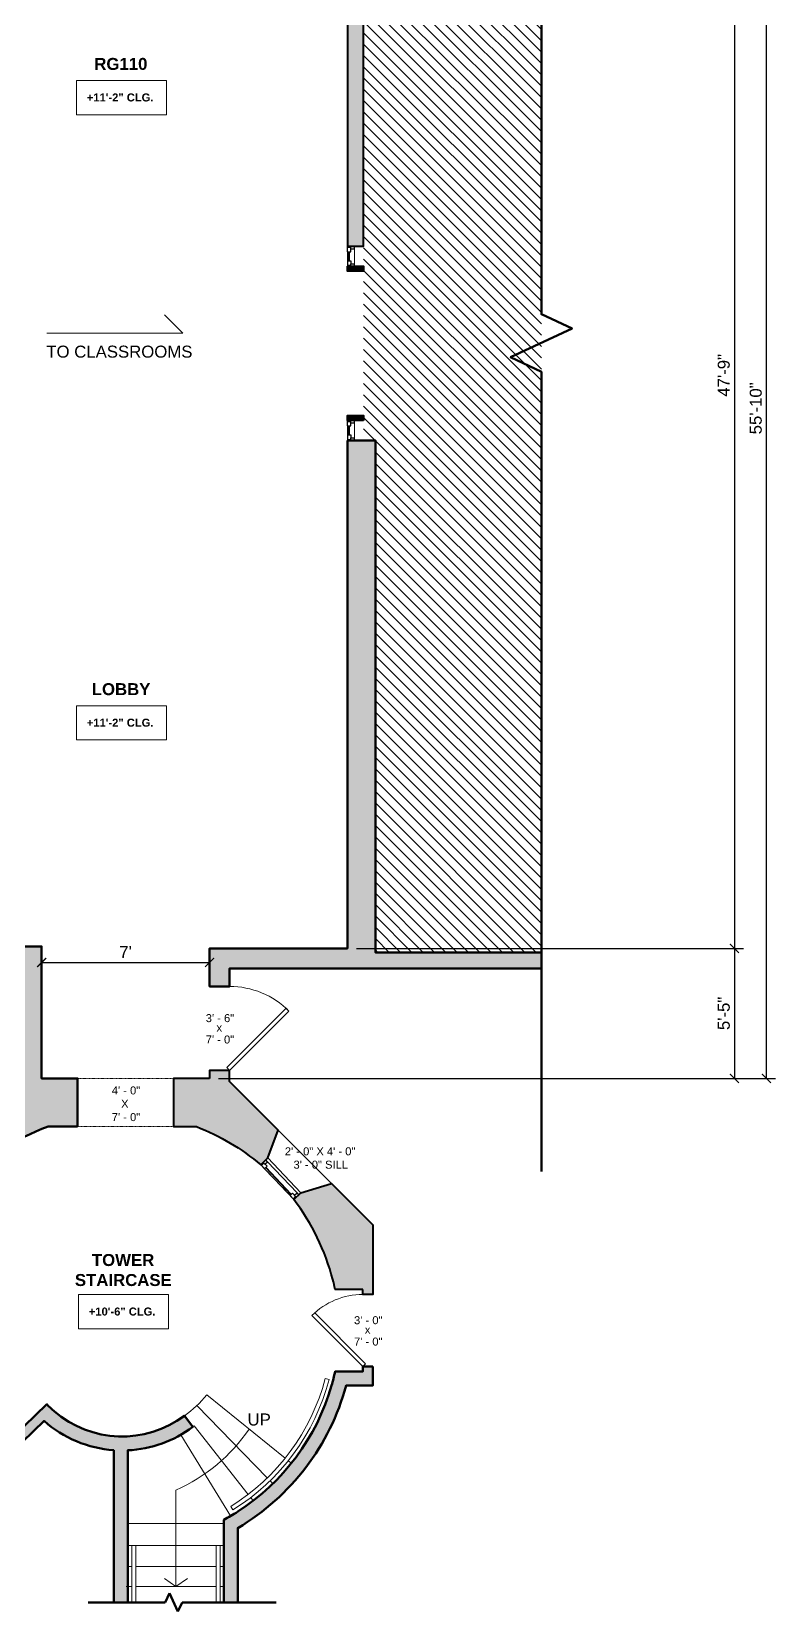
# Model space of a CAD drawing. Header units: inches. Extents: x -2078 to 106214, y -964 to 6385.
# Drawn here: x 37674 to 38046, y 3498 to 4288 of the extents above; entities that cross this region are included whole.
import ezdxf

# ---------------------------------------------------------------- set-up
doc = ezdxf.new("R2010")
doc.units = ezdxf.units.IN
doc.header["$MEASUREMENT"] = 0
doc.linetypes.add('HIDDEN2', pattern=[0.1875, 0.125, -0.0625])
for name, color, linetype, lineweight in [('A-ANNO', 2, 'Continuous', 5), ('A-ANNO-DIMS', 1, 'Continuous', 9), ('A-DETAIL-1', 4, 'Continuous', 40), ('A-DETL-THIN', 151, 'Continuous', 9), ('A-DOOR', 1, 'Continuous', 18), ('A-GLAZ', 2, 'Continuous', 30), ('A-STRS', 4, 'Continuous', 9), ('A-WALL', 3, 'Continuous', 40), ('A-WINDOWS', 2, 'Continuous', 18)]:
    doc.layers.add(name, color=color, linetype=linetype, lineweight=lineweight)
doc.layers.add('A-HATCH', color=9, linetype='Continuous')
doc.styles.add('Arial', font='arial.ttf')
doc.styles.add('Arial_2', font='arial.ttf', dxfattribs={"height": 2.999999999999998})
doc.styles.add('Arial_3', font='arial.ttf', dxfattribs={"height": 0.125})
doc.styles.add('Arial_B', font='arialbd.ttf', dxfattribs={"height": 4.499999999999999})
doc.styles.add('Arial_B_1', font='arialbd.ttf', dxfattribs={"height": 3})
doc.styles.add('JC', font='arial.ttf', dxfattribs={"height": 0.125})
doc.dimstyles.new('JC-DIMS', dxfattribs={"dimtxt": 0.125, "dimasz": 0.09375, "dimexe": 0.09375, "dimexo": 0.09375, "dimgap": 0.046875, "dimtad": 1, "dimdec": 1, "dimzin": 0, "dimdsep": 46, "dimlunit": 4, "dimtxsty": 'JC', "dimblk": 'ARCHTICK', "dimcen": 0.09, "dimclrd": 1, "dimclre": 1, "dimclrt": 256, "dimadec": 0, "dimazin": 0, "dimtfac": 1, "dimtdec": 1, "dimtofl": 0, "dimtmove": 1, "dimatfit": 3, "dimfxl": 1, "dimtolj": 1, "dimtzin": 0, "dimarcsym": 0})

# ---------------------------------------------------------------- blocks, each defined once
blk = doc.blocks.new('JC_OPENING DOOR - OPENING DOOR-1487300-3-1st Floor - Auditorium')
at = {"linetype": 'HIDDEN2'}
for p, q in [((23.67761194029845, 12.11627548201477), (-24.32238805970155, 12.11627548201477)), ((-24.32238805970155, -12), (23.67761194029845, -12))]:
    blk.add_line(p, q, dxfattribs=at)
for p, q in [((-24.32238805970155, 12), (-24.32238805970155, -12)), ((23.67761194029845, -12), (23.67761194029845, 12))]:
    blk.add_line(p, q)
blk = doc.blocks.new('JC_DOOR_SINGLE PANEL - SINGLE DOOR-1488472-3-1st Floor - Auditorium')
at = {"layer": 'A-DOOR', "lineweight": 30}
for p, q in [((-8.698484809834918, 34.69848480989566), (-10.11269837220802, 33.28427124752258)), ((-10.11269837220802, 33.28427124752258), (19.5857864376269, 3.585786437687506)), ((21, 5.0000000000606), (-8.698484809834918, 34.69848480989566)), ((19.5857864376269, 3.585786437687506), (21, 5.0000000000606))]:
    blk.add_line(p, q, dxfattribs=at)
at = {"layer": 'A-DOOR', "lineweight": 9}
blk.add_arc((21, 5.000000000060599), 41.99999999999996, 135.0000000000005, 180.0000000000005, dxfattribs=at)
blk = doc.blocks.new('JC_FIXED WINDOW - MUNTIN - FIXED WINDOW-1488686-3-1st Floor - Auditorium')
at = {"layer": 'A-GLAZ'}
for p, q in [((-12.00000000000005, 2.499999999999767), (-12.00000000000005, -2.415335980272482)), ((-9.250000000000131, 2.499999999999852), (-12.00000000000005, 2.499999999999852)), ((-11.50000000000012, 2.499999999999852), (-11.50000000000012, 0.7499999999998727)), ((-11.50000000000012, 0.7499999999998727), (-10.75000000000012, 0.7499999999998727)), ((-9.250000000000131, 0.7499999999998727), (-10.75000000000012, 0.7499999999998727)), ((-10.75000000000012, 0.7499999999998727), (-10.75000000000012, -1.000000000000034)), ((-9.250000000000131, 2.499999999999852), (-9.250000000000131, 0.7499999999998727)), ((9.25000000000032, 2.499999999999852), (11.99999999999993, 2.499999999999852)), ((9.25000000000032, 2.499999999999852), (9.25000000000032, 0.7499999999998653)), ((9.25000000000032, 0.7499999999998653), (11.50000000000018, 0.7499999999998653)), ((10.75000000000017, 0.7499999999998653), (10.75000000000017, -1.000000000000034)), ((11.50000000000018, 2.499999999999852), (11.50000000000018, 0.7499999999998653)), ((11.99999999999993, 2.499999999999767), (11.99999999999993, -2.465620627782807)), ((-12.00000000000005, -1.000000000000034), (-10.75000000000012, -1.000000000000034)), ((10.75000000000017, -1.000000000000034), (11.99999999999993, -1.000000000000034))]:
    blk.add_line(p, q, dxfattribs=at)
at = {"layer": 'A-GLAZ', "lineweight": 9}
for p, q in [((9.25000000000032, 2.499999999999852), (-9.250000000000133, 2.499999999999852)), ((10.75000000000017, -1.000000000000034), (-10.75000000000012, -1.000000000000034))]:
    blk.add_line(p, q, dxfattribs=at)
at = {"layer": 'A-GLAZ', "lineweight": 40}
blk.add_line((-9.250000000000131, 1.624999999998128), (9.250000000000322, 1.624999999998128), dxfattribs=at)
at = {"layer": 'A-WINDOWS'}
blk.add_line((11.99999999999993, 2.499999999999767), (-12.00000000000005, 2.499999999999767), dxfattribs=at)
blk = doc.blocks.new('JC_DOOR_SINGLE PANEL - SINGLE DOOR-1489136-3-1st Floor - Auditorium')
at = {"layer": 'A-DOOR', "lineweight": 30}
for p, q in [((-8.870057685088748, -26.54163056040327), (16.5857864376269, -1.085786437687494)), ((18, -2.500000000060588), (-7.455844122715654, -27.95584412277636)), ((16.5857864376269, -1.085786437687494), (18, -2.500000000060588)), ((-7.455844122715649, -27.95584412277636), (-8.870057685088748, -26.54163056040327))]:
    blk.add_line(p, q, dxfattribs=at)
at = {"layer": 'A-DOOR', "lineweight": 9}
blk.add_arc((18, -2.500000000060589), 36.00000000000003, 180.0000000000003, 225, dxfattribs=at)
blk = doc.blocks.new('JC_FIXED WINDOW - MUNTIN - FIXED WINDOW-1539870-3-1st Floor - Auditorium')
at = {"layer": 'A-GLAZ'}
for p, q in [((-5.000000000000058, 3.999999999999778), (-5.000000000000058, -4.000000000000134)), ((-2.250000000000135, 3.999999999999862), (-5.000000000000058, 3.999999999999862)), ((-5.000000000000058, 0.4999999999999762), (-3.750000000000119, 0.4999999999999762)), ((-4.500000000000118, 3.999999999999862), (-4.500000000000118, 2.249999999999883)), ((-4.500000000000118, 2.249999999999883), (-3.750000000000119, 2.249999999999883)), ((-2.250000000000135, 2.249999999999883), (-3.750000000000119, 2.249999999999883)), ((-3.750000000000119, 2.249999999999883), (-3.750000000000119, 0.4999999999999762)), ((-2.250000000000135, 3.999999999999862), (-2.250000000000135, 2.249999999999883)), ((2.250000000000324, 3.999999999999862), (4.999999999999942, 3.999999999999862)), ((2.250000000000324, 3.999999999999862), (2.250000000000324, 2.249999999999876)), ((2.250000000000324, 2.249999999999876), (4.500000000000188, 2.249999999999876)), ((3.750000000000173, 2.249999999999876), (3.750000000000173, 0.4999999999999762)), ((3.750000000000173, 0.4999999999999762), (4.999999999999942, 0.4999999999999762)), ((4.500000000000188, 3.999999999999862), (4.500000000000188, 2.249999999999876)), ((4.999999999999942, 3.999999999999778), (4.999999999999942, -4.000000000000134))]:
    blk.add_line(p, q, dxfattribs=at)
at = {"layer": 'A-GLAZ', "lineweight": 9}
for p, q in [((3.750000000000173, 0.4999999999999762), (-3.750000000000119, 0.4999999999999762)), ((2.250000000000324, 3.999999999999862), (-2.250000000000135, 3.999999999999862))]:
    blk.add_line(p, q, dxfattribs=at)
at = {"layer": 'A-GLAZ', "lineweight": 40}
blk.add_line((-2.250000000000135, 3.124999999998138), (2.250000000000324, 3.124999999998138), dxfattribs=at)
at = {"layer": 'A-WINDOWS'}
blk.add_line((4.999999999999942, 3.999999999999778), (-5.000000000000058, 3.999999999999778), dxfattribs=at)
blk = doc.blocks.new('_ArchTick')
at = {"color": 0, "linetype": 'ByBlock', "const_width": 0.15}
blk.add_lwpolyline([(-0.5, -0.5), (0.5, 0.5)], dxfattribs=at)
blk = doc.blocks.new('*D1657')
at = {"layer": 'A-ANNO-DIMS', "color": 1, "lineweight": -2, "transparency": 16777216}
for p, q in [((37679.38644771809, 3823.50650130125), (37679.38644771809, 3817.849647051758)), ((37763.38644771809, 3823.50650130125), (37763.38644771809, 3817.849647051758)), ((37679.38644771809, 3822.349647051758), (37763.38644771809, 3822.349647051758))]:
    blk.add_line(p, q, dxfattribs=at)
at = {"layer": 'Defpoints', "color": 0, "transparency": 16777216}
for p in [(37679.38644771809, 3828.00650130125), (37763.38644771809, 3828.00650130125), (37763.38644771809, 3822.349647051758)]:
    blk.add_point(p, dxfattribs=at)
at = {"layer": 'A-ANNO-DIMS', "color": 1, "lineweight": -2, "transparency": 16777216, "xscale": 4.5, "yscale": 4.5, "zscale": 4.5, "rotation": 180}
blk.add_blockref('_ArchTick', (37679.38644771809, 3822.349647051758), dxfattribs=at)
at = {"layer": 'A-ANNO-DIMS', "color": 1, "lineweight": -2, "transparency": 16777216, "xscale": 4.5, "yscale": 4.5, "zscale": 4.5}
blk.add_blockref('_ArchTick', (37763.38644771809, 3822.349647051758), dxfattribs=at)
at = {"layer": 'A-ANNO-DIMS', "color": 2, "transparency": 16777216, "insert": (37721.38644771809, 3827.599647051758), "char_height": 6, "width": 0.4008442219446325, "attachment_point": 5, "style": 'JC'}
blk.add_mtext("\\A1;7'", dxfattribs=at)
blk = doc.blocks.new('*D1641')
at = {"layer": 'A-ANNO-DIMS', "color": 1, "lineweight": -2, "transparency": 16777216}
for p, q in [((37836.88644771811, 4402.39989052597), (38030.42777003966, 4402.39989052597)), ((38025.92777003966, 4402.39989052597), (38025.92777003966, 3829.387970701483)), ((37836.88644771811, 3829.387970701483), (38030.42777003966, 3829.387970701483))]:
    blk.add_line(p, q, dxfattribs=at)
at = {"layer": 'Defpoints', "color": 0, "transparency": 16777216}
for p in [(37832.38644771811, 4402.39989052597), (37832.38644771811, 3829.387970701483), (38025.92777003966, 3829.387970701483)]:
    blk.add_point(p, dxfattribs=at)
at = {"layer": 'A-ANNO-DIMS', "color": 1, "lineweight": -2, "transparency": 16777216, "xscale": 4.5, "yscale": 4.5, "zscale": 4.5}
for p, rotation in [((38025.92777003966, 4402.39989052597), 90), ((38025.92777003966, 3829.387970701483), 270)]:
    blk.add_blockref('_ArchTick', p, dxfattribs=dict(at, rotation=rotation))
at = {"layer": 'A-ANNO-DIMS', "color": 2, "transparency": 16777216, "insert": (38020.61433211333, 4115.893930613715), "char_height": 6, "width": 0.4873700672102141, "attachment_point": 5, "rotation": 90, "style": 'JC'}
blk.add_mtext('\\A1;47\'-9"', dxfattribs=at)
blk = doc.blocks.new('*D1643')
at = {"layer": 'A-ANNO-DIMS', "color": 1, "lineweight": -2, "transparency": 16777216}
for p, q in [((37836.88644771811, 3829.387970701483), (38030.42777003966, 3829.387970701483)), ((38025.92777003966, 3829.387970701483), (38025.92777003966, 3764.387970701484)), ((37767.88644771811, 3764.387970701484), (38030.42777003966, 3764.387970701484))]:
    blk.add_line(p, q, dxfattribs=at)
at = {"layer": 'Defpoints', "color": 0, "transparency": 16777216}
for p in [(37832.38644771811, 3829.387970701483), (37763.38644771811, 3764.387970701484), (38025.92777003966, 3764.387970701484)]:
    blk.add_point(p, dxfattribs=at)
at = {"layer": 'A-ANNO-DIMS', "color": 1, "lineweight": -2, "transparency": 16777216, "xscale": 4.5, "yscale": 4.5, "zscale": 4.5}
for p, rotation in [((38025.92777003966, 3829.387970701483), 90), ((38025.92777003966, 3764.387970701484), 270)]:
    blk.add_blockref('_ArchTick', p, dxfattribs=dict(at, rotation=rotation))
at = {"layer": 'A-ANNO-DIMS', "color": 2, "transparency": 16777216, "insert": (38020.62661042165, 3796.887970701472), "char_height": 6, "width": 0.4008442219446325, "attachment_point": 5, "rotation": 90, "style": 'JC'}
blk.add_mtext('\\A1;5\'-5"', dxfattribs=at)
blk = doc.blocks.new('*D1647')
at = {"layer": 'A-ANNO-DIMS', "color": 1, "lineweight": -2, "transparency": 16777216}
for p, q in [((37598.88644771811, 4434.399890525971), (38046.42777003966, 4434.399890525971)), ((38041.92777003966, 3764.387970701484), (38041.92777003966, 4434.399890525971)), ((37767.88644771811, 3764.387970701484), (38046.42777003966, 3764.387970701484))]:
    blk.add_line(p, q, dxfattribs=at)
at = {"layer": 'Defpoints', "color": 0, "transparency": 16777216}
for p in [(37594.38644771811, 4434.399890525971), (38041.92777003966, 4434.399890525971), (37763.38644771811, 3764.387970701484)]:
    blk.add_point(p, dxfattribs=at)
at = {"layer": 'A-ANNO-DIMS', "color": 1, "lineweight": -2, "transparency": 16777216, "xscale": 4.5, "yscale": 4.5, "zscale": 4.5}
for p, rotation in [((38041.92777003966, 4434.399890525971), 90), ((38041.92777003966, 3764.387970701484), 270)]:
    blk.add_blockref('_ArchTick', p, dxfattribs=dict(at, rotation=rotation))
at = {"layer": 'A-ANNO-DIMS', "color": 2, "transparency": 16777216, "insert": (38036.61433211333, 4099.393930613715), "char_height": 6, "width": 0.5738959124757955, "attachment_point": 5, "rotation": 90, "style": 'JC'}
blk.add_mtext('\\A1;55\'-10"', dxfattribs=at)
blk = doc.blocks.new('JC- existing door Tag_quad - JC- existing door Tag_quad-839775-3-1st Floor - Auditorium')
at = {"layer": 'A-ANNO', "insert": (-0.02341994732511942, 0.03775386436731789), "char_height": 0.0625, "width": 0.05049999999999999, "attachment_point": 1, "style": 'Arial_3', "bg_fill": 3, "box_fill_scale": 1.25, "bg_fill_color": 256, "bg_fill_true_color": 13158600, "bg_fill_transparency": 0}
blk.add_mtext('x', dxfattribs=at)

msp = doc.modelspace()

# ---------------------------------------------------------------- hatches: boundary and pattern name
at = {"layer": 'A-HATCH'}
h = msp.add_hatch(dxfattribs=at)
h.set_pattern_fill('FP_2', color=256, scale=64, style=0, pattern_type=2)
h.set_pattern_definition([(135, (37978.02036980142, 4754.834568352153), (-2.82842712474619, -2.82842712474619), [])])
h.paths.add_polyline_path([(37929.35526039737, 3827.399890525976), (37929.35526039737, 4434.399890525968), (37840.38644771809, 4434.399890525968), (37840.38644771809, 4083.399890525973), (37846.38644771809, 4083.399890525973), (37846.38644771809, 3827.399890525976), (37919.85992314901, 3827.399890525976)])
h = msp.add_hatch(color=256, dxfattribs=at)
h.dxf.hatch_style = 1
h.paths.add_polyline_path([(37832.38644771809, 4180.399890525974), (37840.38644771809, 4180.399890525974), (37840.38644771809, 4351.399890525969), (37832.38644771809, 4351.399890525969)])
h = msp.add_hatch(color=256, dxfattribs=at)
h.dxf.hatch_style = 1
h.paths.add_polyline_path([(37832.38644771809, 4170.399890525974), (37840.38644771809, 4170.399890525974), (37840.38644771809, 4167.899890525974), (37832.38644771809, 4167.899890525974)])
h = msp.add_hatch(color=256, dxfattribs=at)
h.dxf.hatch_style = 1
h.paths.add_polyline_path([(37840.38644771809, 4093.399890525974), (37832.38644771809, 4093.399890525974), (37832.38644771809, 4095.899890525974), (37840.38644771809, 4095.899890525974)])
h = msp.add_hatch(color=256, dxfattribs=at)
h.dxf.hatch_style = 1
h.paths.add_polyline_path([(37832.38644771809, 4083.399890525974), (37832.38644771809, 3829.387970701481), (37763.38644771809, 3829.387970701482), (37763.38644771809, 3810.387970701482), (37773.38644771809, 3810.387970701482), (37773.38644771809, 3819.387970701482), (37832.38644771809, 3819.387970701481), (37832.38644771809, 3819.399890525977), (37929.35526039737, 3819.399890525977), (37929.35526039737, 3827.399890525977), (37846.38644771809, 3827.399890525978), (37846.38644771809, 4083.399890525974)])
h = msp.add_hatch(color=256, dxfattribs=at)
h.dxf.hatch_style = 1
edge = h.paths.add_edge_path()
edge.add_line((37697.38644771809, 3740.271695219468), (37697.38644771809, 3764.387970701482))
edge.add_line((37697.38644771809, 3764.387970701482), (37679.38644771809, 3764.387970701482))
edge.add_line((37679.38644771809, 3764.387970701482), (37679.38644771809, 3830.387970701482))
edge.add_line((37679.38644771809, 3830.387970701482), (37657.38644771809, 3830.387970701482))
edge.add_line((37657.38644771809, 3830.387970701482), (37657.38644771809, 3820.387970701482))
edge.add_line((37657.38644771809, 3820.387970701482), (37669.38644771809, 3820.387970701482))
edge.add_line((37669.38644771809, 3820.387970701482), (37669.38644771809, 3766.749405967865))
edge.add_line((37669.38644771809, 3766.749405967865), (37614.41599461669, 3711.77895286646))
edge.add_line((37614.41599461669, 3711.77895286646), (37569.07627624151, 3709.640250588401))
edge.add_line((37569.07627624151, 3709.640250588401), (37569.07627624151, 3691.387970701483))
edge.add_line((37569.07627624151, 3691.387970701483), (37311.38644771809, 3691.387970701483))
edge.add_line((37311.38644771809, 3691.387970701483), (37311.38644771809, 3820.387970701483))
edge.add_line((37311.38644771809, 3820.387970701483), (37568.38644771809, 3820.387970701482))
edge.add_line((37568.38644771809, 3820.387970701482), (37568.38644771809, 3796.387970701482))
edge.add_line((37568.38644771809, 3796.387970701482), (37573.38644771809, 3796.387970701482))
edge.add_line((37573.38644771809, 3796.387970701482), (37573.38644771809, 3820.387970701482))
edge.add_line((37573.38644771809, 3820.387970701482), (37621.38644771809, 3820.387970701482))
edge.add_line((37621.38644771809, 3820.387970701482), (37621.38644771809, 3830.387970701482))
edge.add_line((37621.38644771809, 3830.387970701482), (37607.38644771809, 3830.387970701482))
edge.add_line((37607.38644771809, 3830.387970701482), (37607.38644771809, 3968.393930613725))
edge.add_line((37607.38644771809, 3968.393930613725), (37594.38644771809, 3968.393930613726))
edge.add_line((37594.38644771809, 3968.393930613726), (37594.38644771809, 3832.387970701482))
edge.add_line((37594.38644771809, 3832.387970701482), (37301.13644771809, 3832.387970701483))
edge.add_line((37301.13644771809, 3832.387970701483), (37301.13644771809, 3820.387970701483))
edge.add_line((37301.13644771809, 3820.387970701483), (37304.38644771809, 3820.387970701483))
edge.add_line((37304.38644771809, 3820.387970701483), (37304.38644771809, 3672.387970701483))
edge.add_line((37304.38644771809, 3672.387970701483), (37594.16700119626, 3672.387970701482))
edge.add_line((37594.16700119626, 3672.387970701482), (37594.16700119626, 3652.55962368321))
edge.add_line((37594.16700119626, 3652.55962368321), (37599.16700119626, 3652.55962368321))
edge.add_line((37599.16700119626, 3652.55962368321), (37599.16700119626, 3662.55962368321))
edge.add_line((37599.16700119626, 3662.55962368321), (37615.16700119626, 3662.55962368321))
edge.add_arc((37718.33755505579, 3641.145010655025), 105.3695821137673, 165.4819272567342, 168.2738995227681, ccw=False)
edge.add_arc((37718.33755505591, 3641.145010654876), 105.3695821139174, 109.8217058575596, 165.4819272566715, ccw=False)
edge.add_line((37682.60732636797, 3740.271695219475), (37697.38644771809, 3740.271695219468))
h = msp.add_hatch(color=256, dxfattribs=at)
h.dxf.hatch_style = 1
edge = h.paths.add_edge_path()
edge.add_line((37763.38644771809, 3764.387970701482), (37745.38644771809, 3764.387970701482))
edge.add_line((37745.38644771809, 3764.387970701482), (37745.38644771809, 3740.387970701482))
edge.add_line((37745.38644771809, 3740.387970701482), (37756.91248603527, 3740.387970701482))
edge.add_line((37756.91248603527, 3740.387970701482), (37756.8675307576, 3740.271695219473))
edge.add_arc((37716.37917736536, 3635.5497793269), 112.2763841091562, 49.717950916881875, 68.86213653727452, ccw=False)
edge.add_line((37788.97156353403, 3721.202169246654), (37792.58854030717, 3724.644464910089))
edge.add_line((37792.58854030717, 3724.644464910089), (37797.67436331786, 3738.572927221365))
edge.add_line((37797.67436331786, 3738.572927221365), (37773.38644771809, 3762.860842821128))
edge.add_line((37773.38644771809, 3762.860842821128), (37773.38644771809, 3768.387970701482))
edge.add_line((37773.38644771809, 3768.387970701482), (37763.38644771809, 3768.387970701482))
edge.add_line((37763.38644771809, 3768.387970701482), (37763.38644771809, 3764.387970701482))
h = msp.add_hatch(color=256, dxfattribs=at)
h.dxf.hatch_style = 1
edge = h.paths.add_edge_path()
edge.add_line((37840.05785592931, 3658.85418377214), (37826.21037130441, 3658.854183772147))
edge.add_arc((37716.37917736534, 3635.549779326958), 112.2763841091548, 11.97956618984258, 14.60156533402661)
edge.add_arc((37716.37917736535, 3635.549779326904), 112.2763841091544, 14.6015653340552, 37.44706901395661)
edge.add_line((37805.51712637853, 3703.816993085413), (37805.53709526153, 3703.83599757554))
edge.add_line((37805.53709526153, 3703.83599757554), (37809.09767784107, 3707.224622590689))
edge.add_line((37809.09767784107, 3707.224622590689), (37824.32698457298, 3711.920305966236))
edge.add_line((37824.32698457298, 3711.920305966236), (37845.05785592931, 3691.189434609912))
edge.add_line((37845.05785592931, 3691.189434609912), (37845.05785592931, 3656.35418377214))
edge.add_line((37845.05785592931, 3656.35418377214), (37840.05785592931, 3656.35418377214))
edge.add_line((37840.05785592931, 3656.35418377214), (37840.05785592931, 3658.85418377214))
h = msp.add_hatch(color=256, dxfattribs=at)
h.dxf.hatch_style = 1
edge = h.paths.add_edge_path()
edge.add_line((37845.05785592931, 3620.35418377214), (37845.05785592931, 3610.85418377214))
edge.add_line((37845.05785592931, 3610.85418377214), (37831.706456391, 3610.85418377215))
edge.add_arc((37717.16183123807, 3641.740056276049), 118.6356113135944, 300.5741660321584, 344.9096237239616, ccw=False)
edge.add_line((37777.50622238983, 3539.598180787715), (37777.50622238983, 3502.443006667796))
edge.add_line((37777.50622238983, 3502.443006667796), (37770.50622238983, 3502.443006667798))
edge.add_line((37770.50622238983, 3502.443006667798), (37770.50622238983, 3543.674335221196))
edge.add_arc((37717.16183123805, 3641.740056275982), 111.6356113135437, 298.5446753920588, 302.7209420580232)
edge.add_arc((37717.16183123805, 3641.740056276065), 111.6356113136139, 302.7209420580002, 343.9386280296696)
edge.add_arc((37717.16183123805, 3641.740056276042), 111.6356113136089, 343.9386280296809, 347.6453134386877)
edge.add_line((37826.21216277395, 3617.854183772132), (37840.05785592931, 3617.85418377214))
edge.add_line((37840.05785592931, 3617.85418377214), (37840.05785592931, 3620.35418377214))
edge.add_line((37840.05785592931, 3620.35418377214), (37845.05785592931, 3620.35418377214))
h = msp.add_hatch(color=256, dxfattribs=at)
h.dxf.hatch_style = 1
h.paths.add_polyline_path([(37755.00570656506, 3590.148685927119), (37750.8085861259, 3595.750844441402, -0.3527065115271014), (37685.6549119892, 3598.043952536522, -0.02409224009681166), (37682.03289257115, 3601.497026997462), (37642.33919366733, 3563.165267535471), (37638.21842536442, 3567.442112666316), (37634.36359424458, 3571.959816123287), (37630.78858542901, 3576.702040329785), (37627.50643012086, 3581.651504146834), (37624.52909685636, 3586.790173740877), (37621.86747605485, 3592.099267739819), (37619.53120197989, 3597.55962368321, -0.01352359385022589), (37617.72284356895, 3602.559623683212), (37599.16700119626, 3602.55962368321), (37599.16700119626, 3616.55962368321), (37594.16700119626, 3616.55962368321), (37594.16700119626, 3597.55962368321), (37614.17961882797, 3597.55962368321, 0.1228567777447038), (37642.40456555052, 3556.271286124987), (37680.60511379925, 3593.161126760258, 0.1647868625650176), (37715.49324860238, 3578.522247160005), (37715.50622238984, 3538.443006667798), (37715.50622238984, 3502.443006667798), (37722.50622238984, 3502.443006667798), (37722.50622238984, 3578.444171806362, 0.1497564032365657)])

# ---------------------------------------------------------------- linework, layer by layer
at = {"layer": 'A-ANNO'}
for p, q in [((37749.98008452763, 4136.927856161853), (37740.78769637221, 4146.120244317278)), ((37749.98008452763, 4136.927856161853), (37681.98008452763, 4136.927856161853)), ((37746.57605360587, 3510.323433051656), (37740.84198929585, 3514.338468106114)), ((37746.57605360587, 3510.323433051656), (37752.3101179159, 3514.338468106114))]:
    msp.add_line(p, q, dxfattribs=at)
at = {"layer": 'A-ANNO', "flags": 128}
for points in [[(37696.89610447141, 4263.287953011149), (37741.80697061315, 4263.287953011149), (37741.80697061315, 4246.219606554456), (37696.89610447141, 4246.219606554456)], [(37696.89610447141, 3950.691254778789), (37741.80697061315, 3950.691254778789), (37741.80697061315, 3933.622908322095), (37696.89610447141, 3933.622908322095)], [(37697.89610447141, 3656.28795301115), (37742.80697061315, 3656.28795301115), (37742.80697061315, 3639.219606554457), (37697.89610447141, 3639.219606554457)]]:
    msp.add_lwpolyline(points, close=True, dxfattribs=at)
at = {"layer": 'A-ANNO'}
msp.add_lwpolyline([(37746.57605360587, 3510.323433051656), (37746.57605360585, 3558.509036458476, 0.1388811532302176), (37783.18011061434, 3589.082259747722)], format="xyb", dxfattribs=at)
at = {"layer": 'A-DETAIL-1', "lineweight": 60}
for p, q in [((37743.37734682679, 3506.97454560298), (37741.26425551809, 3502.443006667796)), ((37743.37734682679, 3506.97454560298), (37747.6035294442, 3497.911467732612)), ((37702.71662075291, 3502.443006667798), (37741.26425551809, 3502.443006667796)), ((37749.71662075291, 3502.443006667796), (37747.6035294442, 3497.911467732612)), ((37749.71662075291, 3502.443006667796), (37796.71662075291, 3502.443006667795))]:
    msp.add_line(p, q, dxfattribs=at)
at = {"layer": 'A-DETL-THIN'}
for p, q in [((37797.67436331786, 3738.572927221365), (37792.61344411728, 3724.66816599607)), ((37824.32698457298, 3711.920305966236), (37797.67436331786, 3738.572927221365)), ((37792.61344411728, 3724.66816599607), (37809.09767784107, 3707.224622590689))]:
    msp.add_line(p, q, dxfattribs=at)
msp.add_lwpolyline([(37775.04900519134, 3548.632364006236, 0.1915767094855293), (37823.18484026061, 3613.827893588188), (37821.25074224715, 3614.337074179298, -0.1915767094855272), (37773.99301301398, 3550.330857609808)], format="xyb", close=True, dxfattribs=at)
for points in [[(37726.50622238983, 3502.443006667797), (37726.50622238983, 3530.808962272635), (37724.50622238983, 3530.808962272635), (37724.50622238983, 3502.443006667797)], [(37768.6381524059, 3530.808962272633), (37766.6381524059, 3530.808962272633), (37766.6381524059, 3502.443006667796), (37768.6381524059, 3502.443006667796)]]:
    msp.add_lwpolyline(points, close=True, dxfattribs=at)
at = {"layer": 'A-STRS', "lineweight": 9}
for p, q in [((37762.03056122872, 3606.16884895975), (37801.21816570203, 3574.509427398031)), ((37757.03760401242, 3600.820073579796), (37792.2817792329, 3564.652974115)), ((37749.01117945489, 3586.203331360733), (37773.92538222394, 3545.613010171252)), ((37755.00570656506, 3590.148685927124), (37755.68766005216, 3590.659603444367)), ((37755.68766005216, 3590.659603444367), (37782.74119837864, 3556.3891838242)), ((37802.77391317942, 3573.252548701508), (37804.32965999993, 3571.995670535674)), ((37793.67759883347, 3563.220602779524), (37795.07341843403, 3561.788231444045)), ((37783.98053349696, 3554.819240031935), (37785.21986486824, 3553.249300986274)), ((37770.64588482192, 3541.797855579384), (37722.50622238983, 3541.797855579385)), ((37770.64588482192, 3530.797855579384), (37722.50622238983, 3530.797855579385)), ((37724.50622238983, 3520.323433051657), (37722.50622238983, 3520.323433051657)), ((37766.6381524059, 3520.323433051657), (37726.50622238983, 3520.323433051657)), ((37770.64588482192, 3520.323433051656), (37768.6381524059, 3520.323433051657)), ((37724.50622238983, 3510.323433051657), (37721.77377941551, 3510.323433051657)), ((37766.6381524059, 3510.323433051657), (37726.50622238983, 3510.323433051657)), ((37770.64588482192, 3510.323433051656), (37768.6381524059, 3510.323433051657))]:
    msp.add_line(p, q, dxfattribs=at)
msp.add_arc((37718.54802087061, 3641.753995134063), 56.18748921460125, 305.0407734404585, 320.703867181535, dxfattribs=at)
at = {"layer": 'A-WALL'}
for points in [[(37832.38644771809, 4180.399890525974), (37840.38644771809, 4180.399890525974), (37840.38644771809, 4351.399890525969), (37832.38644771809, 4351.399890525969)], [(37832.38644771809, 4170.399890525974), (37840.38644771809, 4170.399890525974), (37840.38644771809, 4167.899890525974), (37832.38644771809, 4167.899890525974)], [(37840.38644771809, 4093.399890525974), (37832.38644771809, 4093.399890525974), (37832.38644771809, 4095.899890525974), (37840.38644771809, 4095.899890525974)]]:
    msp.add_lwpolyline(points, close=True, dxfattribs=at)
at = {"layer": 'A-WALL', "lineweight": 60}
msp.add_lwpolyline([(37832.38644771809, 4083.399890525974), (37832.38644771809, 3829.387970701481), (37763.38644771809, 3829.387970701482), (37763.38644771809, 3810.387970701482), (37773.38644771809, 3810.387970701482), (37773.38644771809, 3819.387970701482), (37832.38644771809, 3819.387970701481), (37832.38644771809, 3819.399890525977), (37929.35526039737, 3819.399890525977), (37929.35526039737, 3827.399890525977), (37846.38644771809, 3827.399890525978), (37846.38644771809, 4083.399890525974)], close=True, dxfattribs=at)
msp.add_lwpolyline([(37697.38644771809, 3740.271695219468), (37697.38644771809, 3764.387970701482), (37679.38644771809, 3764.387970701482), (37679.38644771809, 3830.387970701482), (37657.38644771809, 3830.387970701482)], dxfattribs=at)
at = {"layer": 'A-WALL'}
for points in [[(37763.38644771809, 3764.387970701482), (37745.38644771809, 3764.387970701482), (37745.38644771809, 3740.387970701482), (37756.91248603527, 3740.387970701482), (37756.8675307576, 3740.271695219473, -0.08372709774651434), (37788.97156353403, 3721.202169246654), (37792.58854030717, 3724.644464910089), (37797.67436331786, 3738.572927221365), (37773.38644771809, 3762.860842821128), (37773.38644771809, 3768.387970701482), (37763.38644771809, 3768.387970701482)], [(37840.05785592931, 3658.85418377214), (37826.21037130441, 3658.854183772147, 0.01144112868580796), (37825.02929065395, 3663.854183772146, 0.1000137987716975), (37805.51712637853, 3703.816993085413), (37805.53709526153, 3703.83599757554), (37809.09767784107, 3707.224622590689), (37824.32698457298, 3711.920305966236), (37845.05785592931, 3691.189434609912), (37845.05785592931, 3656.35418377214), (37840.05785592931, 3656.35418377214)]]:
    msp.add_lwpolyline(points, format="xyb", close=True, dxfattribs=at)
at = {"layer": 'A-WALL', "lineweight": 60}
for points in [[(37616.33256962174, 3667.559623683203, -0.2477538569667461), (37682.60732636797, 3740.271695219475), (37697.38644771809, 3740.271695219468)], [(37642.33917851014, 3563.16525289836), (37682.03289257115, 3601.497026997461, 0.02409224009681166), (37685.6549119892, 3598.043952536522, 0.3527065115271013), (37750.80858612589, 3595.750844441402), (37755.00570656505, 3590.148685927119, -0.1497564032365658), (37722.50622238983, 3578.444171806361), (37722.50622238983, 3502.443006667797), (37715.50622238983, 3502.443006667797), (37715.50622238983, 3538.443006667797), (37715.49324860236, 3578.522247160004, -0.1647868625650176), (37680.60511379923, 3593.161126760258), (37642.40452750915, 3556.271249388876)]]:
    msp.add_lwpolyline(points, format="xyb", dxfattribs=at)
msp.add_lwpolyline([(37845.05785592931, 3620.35418377214), (37845.05785592931, 3610.85418377214), (37831.706456391, 3610.85418377215, -0.1958997572343922), (37777.50622238983, 3539.598180787715), (37777.50622238983, 3502.443006667796), (37770.50622238983, 3502.443006667798), (37770.50622238983, 3543.674335221196, 0.01822441816041467), (37777.50622238981, 3547.819535781939, 0.1818105194031052), (37824.43984666077, 3610.854183772146, 0.01617487655213451), (37826.21216277395, 3617.854183772132), (37840.05785592931, 3617.85418377214), (37840.05785592931, 3620.35418377214)], format="xyb", close=True, dxfattribs=at)

# ---------------------------------------------------------------- block references
at = {"layer": 'A-DOOR', "rotation": 180}
msp.add_blockref('JC_OPENING DOOR - OPENING DOOR-1487300-3-1st Floor - Auditorium', (37721.0640596584, 3752.387970701482), dxfattribs=at)
at = {"layer": 'A-WINDOWS'}
for name, p, rotation in [('JC_FIXED WINDOW - MUNTIN - FIXED WINDOW-1539870-3-1st Floor - Auditorium', (37836.38644771809, 4175.399890525974), 89.99999999999991), ('JC_FIXED WINDOW - MUNTIN - FIXED WINDOW-1539870-3-1st Floor - Auditorium', (37836.38644771809, 4088.399890525974), 89.99999999999991), ('JC_FIXED WINDOW - MUNTIN - FIXED WINDOW-1488686-3-1st Floor - Auditorium', (37799.07526968941, 3714.252081785806), 133.5825099654264)]:
    msp.add_blockref(name, p, dxfattribs=dict(at, rotation=rotation))

# ---------------------------------------------------------------- texts
at = {"layer": 'A-ANNO', "attachment_point": 1}
for s, insert, char_height, width, style in [('RG110', (37705.75450345187, 4274.593684252609), 5.999999999999999, 35.956, 'Arial_B'), ('+11\'-2" CLG.', (37702.01610447142, 4256.834619677816), 4, 41.81399999999999, 'Arial_B_1'), ('TO CLASSROOMS', (37681.74346985557, 4130.746496523505), 5.999999999999999, 90.09199999999998, 'Arial'), ('LOBBY', (37704.47693194218, 3961.996986020249), 5.999999999999999, 35.956, 'Arial_B'), ('+11\'-2" CLG.', (37702.01610447142, 3944.237921445455), 4, 41.81399999999999, 'Arial_B_1'), ('4\' - 0" ', (37714.49495566078, 3760.37909159337), 4, 19.99799999999999, 'Arial_2'), ('   X ', (37714.49495566078, 3753.712424926702), 4, 12.726, 'Arial_2'), ('7\' - 0"', (37714.49495566078, 3747.045758260036), 4, 17.978, 'Arial_2'), ('2\' - 0" X 4\' - 0"', (37801.05020284715, 3729.929889203271), 3.999999999999997, 44.64199999999996, 'Arial_2'), ('3\' - 0" SILL', (37805.38353618048, 3723.263222536605), 3.999999999999997, 34.13799999999998, 'Arial_2'), ('TOWER', (37704.55330989494, 3676.59525905576), 5.999999999999999, 38.38, 'Arial_B'), ('STAIRCASE', (37696.05330989494, 3666.59525905576), 5.999999999999999, 58.78199999999998, 'Arial_B'), ('+10\'-6" CLG.', (37703.01610447142, 3649.834619677817), 4, 41.81399999999999, 'Arial_B_1'), ('UP', (37782.39220129793, 3596.862485832291), 5.999999999999999, 14.342, 'Arial')]:
    msp.add_mtext(s, dxfattribs=dict(at, insert=insert, char_height=char_height, width=width, style=style))
at = {"layer": 'A-ANNO', "char_height": 3.999999999999997, "width": 17.97799999999998, "attachment_point": 1, "style": 'Arial_2', "bg_fill": 3, "box_fill_scale": 1.25, "bg_fill_color": 256, "bg_fill_true_color": 13158600, "bg_fill_transparency": 0}
for s, insert in [('3\' - 6"', (37761.50082673701, 3796.525106658014)), ('7\' - 0"', (37761.50082673701, 3785.843627910916)), ('3\' - 0"', (37835.67223494823, 3645.491319728673)), ('7\' - 0"', (37835.67223494823, 3634.809840981576))]:
    msp.add_mtext(s, dxfattribs=dict(at, insert=insert))

# ---------------------------------------------------------------- dimensions: what is measured, and where the dimension line sits
at = {"layer": 'A-ANNO-DIMS'}
dim = msp.add_linear_dim(base=(38025.92777003966, 3829.387970701483), p1=(37832.38644771809, 4402.399890525969), p2=(37832.38644771809, 3829.387970701481), angle=90, dimstyle='JC-DIMS', override={"dimclrt": 2}, dxfattribs=at)
dim.commit()
dim.dimension.update_dxf_attribs({"geometry": '*D1641', "text_midpoint": (38020.61433211333, 4115.893930613715)})
dim = msp.add_linear_dim(base=(37763.38644771809, 3822.349647051758), p1=(37679.38644771809, 3828.00650130125), p2=(37763.38644771809, 3828.00650130125), dimstyle='JC-DIMS', override={"dimclrt": 2}, dxfattribs=at)
dim.commit()
dim.dimension.update_dxf_attribs({"geometry": '*D1657', "text_midpoint": (37721.38644771809, 3827.599647051758)})

# ---------------------------------------------------------------- next in the draw order: block references
at = {"layer": 'A-DOOR', "rotation": 269.9999999999999}
for name, p in [('JC_DOOR_SINGLE PANEL - SINGLE DOOR-1488472-3-1st Floor - Auditorium', (37768.38644771809, 3789.387970701482)), ('JC_DOOR_SINGLE PANEL - SINGLE DOOR-1489136-3-1st Floor - Auditorium', (37842.55785592931, 3638.35418377214))]:
    msp.add_blockref(name, p, dxfattribs=at)

# ---------------------------------------------------------------- next in the draw order: dimensions: what is measured, and where the dimension line sits
at = {"layer": 'A-ANNO-DIMS'}
for base, p1, p2, picture, middle in [((38041.92777003966, 4434.399890525971), (37763.38644771809, 3764.387970701482), (37594.38644771809, 4434.39989052597), '*D1647', (38036.61433211333, 4099.393930613715)), ((38025.92777003966, 3764.387970701484), (37832.38644771809, 3829.387970701481), (37763.38644771809, 3764.387970701482), '*D1643', (38020.62661042165, 3796.887970701472))]:
    dim = msp.add_linear_dim(base=base, p1=p1, p2=p2, angle=90, dimstyle='JC-DIMS', override={"dimclrt": 2}, dxfattribs=at)
    dim.commit()
    dim.dimension.update_dxf_attribs({"geometry": picture, "text_midpoint": middle})

# ---------------------------------------------------------------- next in the draw order: block references
at = {"layer": 'A-ANNO', "xscale": 64, "yscale": 64, "zscale": 64}
for p in [(37768.38644771809, 3789.387970701482), (37842.55785592931, 3638.354183772141)]:
    msp.add_blockref('JC- existing door Tag_quad - JC- existing door Tag_quad-839775-3-1st Floor - Auditorium', p, dxfattribs=at)

# ---------------------------------------------------------------- next in the draw order: linework, layer by layer
at = {"layer": 'A-DETAIL-1', "lineweight": 60}
msp.add_lwpolyline([(37335.35526039737, 4691.938222777405), (37630.87887717079, 4691.938222777405), (37638.06338762039, 4707.345455157028), (37652.43240851957, 4676.530990397781), (37659.61691896916, 4691.938222777405), (37929.35526039737, 4691.938222777404), (37929.35526039737, 4533.898017039642), (37944.76249277699, 4526.71350659005), (37913.94802801774, 4512.344485690866), (37929.35526039737, 4505.159975241274), (37929.35526039737, 4468.788273241094), (37929.35526039737, 4146.45714287047), (37944.76249277699, 4139.272632420879), (37913.94802801774, 4124.903611521695), (37929.35526039737, 4117.719101072104), (37929.35526039737, 3717.897823143319)], dxfattribs=at)

doc.saveas('drawing.dxf')
